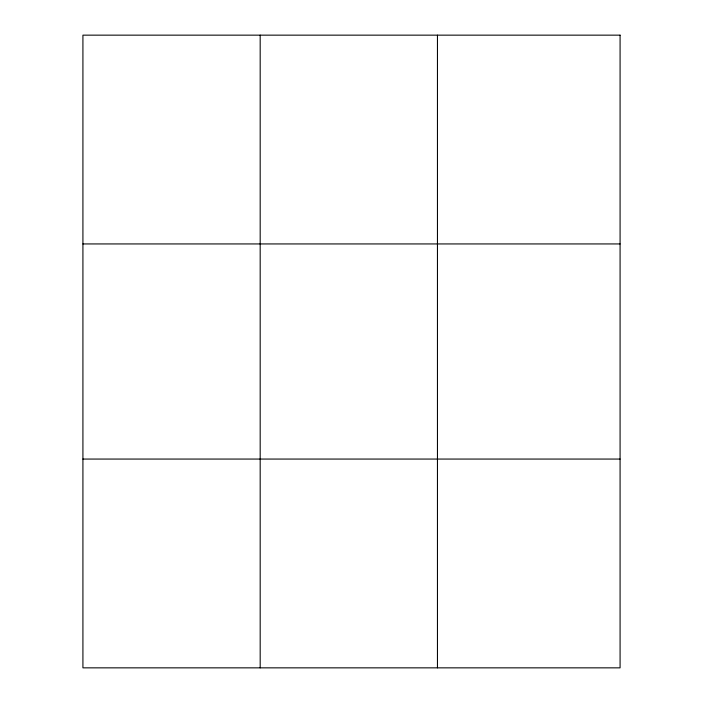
<?xml version="1.0" encoding="UTF-8"?>
<svg xmlns="http://www.w3.org/2000/svg" width="703" height="703" viewBox="0 0 703 703"><rect width="100%" height="100%" fill="white"/><g stroke="black" fill="none" stroke-linecap="round" stroke-linejoin="round"><path stroke-width="1.05" d="M260.18 667.85L260.18 35.15M437.451 667.85L437.451 35.15M82.919 243.941L620.081 243.941M82.919 459.059L620.081 459.059M620.081 35.15L620.081 667.85L82.919 667.85L82.919 35.15L620.081 35.15"/></g></svg>
